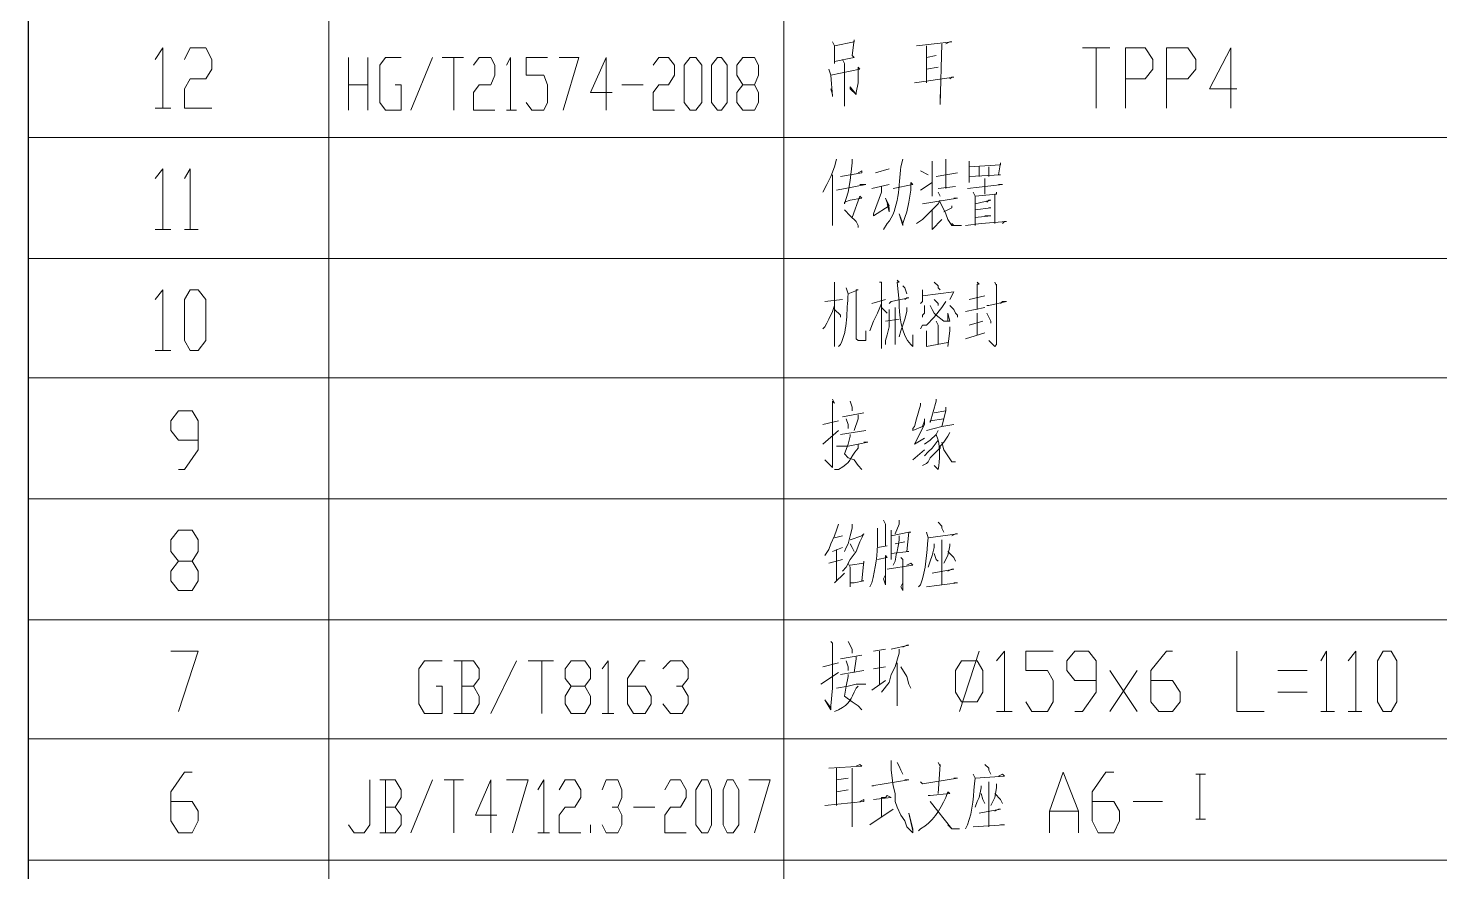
# Model space of a CAD drawing. Header units: millimetres. Extents: x 1435 to 2259, y 1083 to 2249.
# Drawn here: x 1990.8 to 2121, y 1239.1 to 1316.8 of the extents above; entities that cross this region are included whole.
import ezdxf

# ---------------------------------------------------------------- set-up
doc = ezdxf.new("R2010")
doc.units = ezdxf.units.MM
doc.layers.add('1', color=7, linetype='Continuous')

msp = doc.modelspace()

# ---------------------------------------------------------------- linework, layer by layer
at = {"layer": '1', "color": 0, "lineweight": 25}
for points in [[(1990.83, 1317.92), (1990.83, 1306.76)], [(1990.83, 1306.76), (1990.83, 1295.6)], [(1990.83, 1295.6), (1990.83, 1284.62)], [(1990.83, 1284.62), (1990.83, 1273.46)], [(1990.83, 1273.46), (1990.83, 1262.3)], [(1990.83, 1262.3), (1990.83, 1251.32)], [(1990.83, 1251.32), (1990.83, 1240.16)], [(1990.83, 1240.16), (1990.83, 1229)]]:
    msp.add_lwpolyline(points, dxfattribs=at)
at = {"layer": '1', "color": 0, "lineweight": 9}
for points in [[(2018.55, 1306.76), (2018.55, 1317.92)], [(2060.49, 1306.76), (2060.49, 1317.92)], [(2064.99, 1315.58), (2065.17, 1315.22), (2065.17, 1313.96), (2065.17, 1313.6), (2065.17, 1313.78), (2066.97, 1314.14), (2066.79, 1314.32), (2066.97, 1315.76), (2066.97, 1315.58), (2065.17, 1315.22)], [(2002.53, 1313.96), (2003.25, 1315.04), (2003.25, 1309.46)], [(2005.23, 1313.96), (2005.77, 1315.04), (2007.21, 1315.04), (2007.75, 1313.96), (2007.75, 1313.06), (2007.21, 1312.16), (2005.77, 1312.16), (2005.23, 1311.26), (2005.23, 1309.46), (2007.75, 1309.46)], [(2072.73, 1315.22), (2075.97, 1315.58), (2075.79, 1315.58), (2075.43, 1315.4)], [(2073.63, 1315.22), (2073.63, 1311.8)], [(2075.07, 1315.4), (2074.89, 1309.82), (2074.89, 1310.72)], [(2088.03, 1315.04), (2090.55, 1315.04)], [(2089.29, 1315.04), (2089.29, 1309.46)], [(2091.99, 1309.46), (2091.99, 1315.04), (2093.79, 1315.04), (2094.51, 1313.96), (2094.51, 1313.06), (2093.79, 1312.16), (2091.99, 1312.16)], [(2095.77, 1309.46), (2095.77, 1315.04), (2097.75, 1315.04), (2098.47, 1313.96), (2098.47, 1313.06), (2097.75, 1312.16), (2095.77, 1312.16)], [(2102.25, 1311.26), (2099.73, 1311.26), (2101.71, 1315.04), (2101.71, 1309.46)], [(2020.35, 1309.28), (2020.35, 1314.14)], [(2022.15, 1314.14), (2022.15, 1309.28)], [(2024.67, 1311.62), (2025.21, 1311.62), (2025.21, 1309.28), (2023.77, 1309.28), (2023.23, 1310), (2023.23, 1313.42), (2023.77, 1314.14), (2025.21, 1314.14)], [(2026.11, 1309.28), (2028.09, 1314.14)], [(2028.99, 1314.14), (2030.97, 1314.14)], [(2030.07, 1314.14), (2030.07, 1309.28)], [(2031.87, 1313.42), (2032.41, 1314.14), (2033.49, 1314.14), (2033.85, 1313.42), (2033.85, 1312.52), (2033.49, 1311.62), (2032.41, 1311.62), (2031.87, 1310.9), (2031.87, 1309.28), (2033.85, 1309.28)], [(2034.93, 1313.42), (2035.29, 1314.14), (2035.29, 1309.28)], [(2036.73, 1310), (2037.27, 1309.28), (2038.35, 1309.28), (2038.71, 1310), (2038.71, 1311.62), (2038.35, 1312.52), (2036.73, 1312.52), (2036.73, 1314.14), (2038.71, 1314.14)], [(2039.79, 1314.14), (2041.59, 1314.14), (2040.15, 1309.28)], [(2044.65, 1310.9), (2042.67, 1310.9), (2044.11, 1314.14), (2044.11, 1309.28)], [(2048.43, 1313.42), (2048.97, 1314.14), (2049.87, 1314.14), (2050.41, 1313.42), (2050.41, 1312.52), (2049.87, 1311.62), (2048.97, 1311.62), (2048.43, 1310.9), (2048.43, 1309.28), (2050.41, 1309.28)], [(2051.85, 1309.28), (2051.31, 1310), (2051.31, 1313.42), (2051.85, 1314.14), (2052.39, 1314.14), (2052.93, 1313.42), (2052.93, 1310), (2052.39, 1309.28), (2051.85, 1309.28)], [(2054.37, 1309.28), (2053.83, 1310), (2053.83, 1313.42), (2054.37, 1314.14), (2054.73, 1314.14), (2055.27, 1313.42), (2055.27, 1310), (2054.73, 1309.28), (2054.37, 1309.28)], [(2056.71, 1309.28), (2056.17, 1310), (2056.17, 1310.9), (2056.71, 1311.62), (2057.79, 1311.62), (2058.15, 1312.52), (2058.15, 1313.42), (2057.79, 1314.14), (2056.71, 1314.14), (2056.17, 1313.42), (2056.17, 1312.52), (2056.71, 1311.62)], [(2064.81, 1311.26), (2064.99, 1310.72), (2064.99, 1310.54), (2064.81, 1312.52), (2064.63, 1313.06), (2064.81, 1312.52), (2067.51, 1313.06), (2067.33, 1313.24), (2067.33, 1312.88), (2067.33, 1311.8), (2067.15, 1310.9), (2067.15, 1310.72), (2066.61, 1311.44), (2066.61, 1311.26), (2067.15, 1310.72)], [(2065.89, 1313.96), (2066.07, 1313.6), (2066.07, 1309.64), (2066.07, 1310), (2066.07, 1310.54)], [(2074.53, 1314.32), (2073.63, 1314.14)], [(2073.63, 1313.06), (2074.71, 1313.24)], [(2072.55, 1311.8), (2076.15, 1312.34), (2075.97, 1312.34), (2075.79, 1312.16)], [(2020.35, 1311.62), (2022.15, 1311.62)], [(2045.55, 1311.62), (2047.53, 1311.62)], [(2057.79, 1311.62), (2058.15, 1310.9), (2058.15, 1310), (2057.79, 1309.28), (2056.71, 1309.28)], [(2002.53, 1309.46), (2003.97, 1309.46)], [(2034.93, 1309.28), (2035.83, 1309.28)], [(2241.03, 1306.76), (1990.83, 1306.76)], [(2241.03, 1306.76), (1990.83, 1306.76)], [(2018.55, 1295.6), (2018.55, 1306.76)], [(2060.49, 1295.6), (2060.49, 1306.76)], [(2065.35, 1304.78), (2065.17, 1304.06), (2064.81, 1303.16), (2064.45, 1302.44), (2064.09, 1301.72)], [(2066.79, 1304.78), (2066.79, 1304.42), (2066.61, 1302.8), (2066.43, 1301.72), (2066.07, 1300.64), (2066.07, 1300.82), (2066.61, 1301), (2067.69, 1301.18), (2067.51, 1301.36), (2066.79, 1299.38)], [(2074.17, 1304.6), (2074.17, 1304.42), (2074.17, 1304.42), (2074.17, 1302.08), (2074.17, 1301.36)], [(2075.43, 1304.78), (2075.43, 1304.6), (2075.43, 1304.6), (2075.43, 1302.08)], [(2077.59, 1304.6), (2077.59, 1304.06), (2077.59, 1302.62), (2077.59, 1303.16), (2080.47, 1303.34), (2080.29, 1303.34), (2080.47, 1304.42), (2080.47, 1304.24), (2077.59, 1304.06)], [(2078.49, 1304.06), (2078.49, 1303.16)], [(2079.39, 1304.06), (2079.39, 1303.88), (2079.39, 1303.16)], [(2002.53, 1302.98), (2003.25, 1303.88), (2003.25, 1298.3)], [(2005.23, 1302.98), (2005.77, 1303.88), (2005.77, 1298.3)], [(2064.99, 1303.34), (2064.99, 1298.66), (2064.99, 1299.02), (2064.99, 1299.74)], [(2065.71, 1303.16), (2067.69, 1303.52), (2067.69, 1303.7), (2067.33, 1303.52)], [(2068.95, 1303.52), (2070.21, 1303.88)], [(2073.09, 1303.7), (2073.81, 1303.34)], [(2074.53, 1303.16), (2076.51, 1303.52)], [(2079.03, 1302.98), (2079.03, 1302.62), (2079.03, 1301.54)], [(2065.35, 1301.9), (2068.05, 1302.44), (2067.87, 1302.44), (2067.51, 1302.44)], [(2068.59, 1302.08), (2070.21, 1302.44)], [(2069.49, 1302.26), (2069.49, 1301.72), (2068.77, 1299.74), (2068.77, 1299.56), (2070.21, 1300.46), (2069.85, 1301.18), (2070.21, 1300.28), (2070.21, 1299.92), (2070.03, 1300.64)], [(2070.57, 1302.08), (2072.37, 1302.44), (2072.19, 1302.62), (2072.19, 1301.9), (2072.01, 1300.82), (2071.83, 1299.92), (2071.65, 1299.38), (2071.47, 1298.84), (2071.47, 1298.66), (2071.11, 1299.74), (2071.47, 1298.84)], [(2073.09, 1301.9), (2074.17, 1302.62)], [(2074.71, 1302.08), (2076.33, 1302.26)], [(2074.71, 1301.72), (2074.89, 1301.36)], [(2077.41, 1302.08), (2080.65, 1302.44), (2080.65, 1302.44), (2080.29, 1302.44)], [(2078.13, 1298.66), (2078.13, 1301.36), (2077.95, 1301.72), (2078.13, 1301.36), (2080.11, 1301.54), (2080.11, 1301.72), (2080.11, 1301.54), (2079.93, 1301.54), (2079.93, 1298.84)], [(2066.07, 1300.1), (2066.61, 1299.56), (2067.15, 1299.02), (2067.33, 1298.66), (2067.33, 1298.48)], [(2074.89, 1301), (2074.71, 1300.64), (2074.35, 1300.28), (2073.81, 1299.74), (2073.27, 1299.2), (2072.73, 1298.84)], [(2073.27, 1300.64), (2076.51, 1301.18), (2076.51, 1301.18), (2076.15, 1301.18)], [(2074.17, 1300.1), (2074.17, 1298.48), (2074.17, 1298.3), (2075.07, 1299.2)], [(2074.89, 1300.82), (2075.43, 1299.74), (2075.61, 1299.2), (2075.97, 1298.66), (2076.15, 1298.66), (2076.87, 1298.66), (2076.15, 1298.66), (2075.97, 1298.84)], [(2075.97, 1300.46), (2075.97, 1300.28), (2075.25, 1299.92)], [(2078.13, 1300.64), (2079.57, 1301), (2079.39, 1301), (2079.21, 1300.82)], [(2078.13, 1300.1), (2079.57, 1300.28), (2079.39, 1300.28)], [(2080.65, 1298.84), (2080.83, 1299.02), (2081.01, 1299.02), (2078.67, 1298.84), (2077.23, 1298.66)], [(2078.13, 1299.38), (2079.57, 1299.56), (2079.57, 1299.56), (2079.03, 1299.56)], [(2002.53, 1298.3), (2003.97, 1298.3)], [(2005.23, 1298.3), (2006.49, 1298.3)], [(2241.03, 1295.6), (1990.83, 1295.6)], [(2241.03, 1295.6), (1990.83, 1295.6)], [(2018.55, 1284.62), (2018.55, 1295.6)], [(2060.49, 1284.62), (2060.49, 1295.6)], [(2002.53, 1291.82), (2003.25, 1292.72), (2003.25, 1287.14)], [(2005.77, 1287.14), (2005.23, 1288.04), (2005.23, 1291.82), (2005.77, 1292.72), (2006.49, 1292.72), (2007.21, 1291.82), (2007.21, 1288.04), (2006.49, 1287.14), (2005.77, 1287.14)], [(2065.17, 1293.44), (2065.17, 1287.5), (2065.17, 1287.86), (2065.17, 1288.4)], [(2066.43, 1292.36), (2067.33, 1292.72), (2067.15, 1292.72), (2067.15, 1290.02), (2067.15, 1288.76), (2067.15, 1288.4), (2067.15, 1288.22), (2067.33, 1288.04), (2067.51, 1288.04), (2067.87, 1288.04), (2068.05, 1288.04), (2068.05, 1288.94), (2068.05, 1288.04), (2067.87, 1288.04)], [(2069.31, 1293.44), (2069.49, 1293.44), (2069.49, 1293.26), (2069.49, 1293.44), (2069.49, 1287.32), (2069.49, 1288.04)], [(2071.47, 1293.08), (2071.65, 1292.9), (2071.83, 1292.36)], [(2073.27, 1292.72), (2073.27, 1292.18), (2073.27, 1291.64), (2073.09, 1291.46)], [(2073.27, 1292.18), (2076.15, 1292.54), (2076.15, 1292.54), (2075.79, 1291.82)], [(2074.35, 1293.44), (2074.71, 1293.08), (2074.71, 1292.9), (2074.89, 1292.72)], [(2078.31, 1293.44), (2078.49, 1293.26), (2078.31, 1293.26), (2078.31, 1290.92)], [(2079.93, 1293.44), (2080.11, 1293.08), (2080.11, 1293.26), (2080.11, 1288.22), (2080.11, 1287.86), (2080.11, 1287.68), (2079.93, 1287.5), (2079.39, 1288.04), (2079.93, 1287.5)], [(2065.17, 1291.28), (2064.99, 1290.74), (2064.63, 1290.02), (2064.45, 1289.66), (2064.27, 1289.3), (2064.09, 1289.12)], [(2064.27, 1291.64), (2065.89, 1291.82)], [(2069.49, 1291.46), (2069.13, 1290.56), (2068.77, 1289.84), (2068.41, 1288.94)], [(2068.59, 1291.46), (2069.85, 1291.82)], [(2069.49, 1291.1), (2070.03, 1290.56)], [(2070.21, 1291.46), (2070.21, 1291.46), (2070.39, 1291.64), (2072.01, 1292), (2071.83, 1292), (2071.65, 1291.82)], [(2070.75, 1291.1), (2070.75, 1290.92), (2070.75, 1287.68), (2070.75, 1287.86), (2070.75, 1288.4)], [(2071.83, 1291.1), (2071.83, 1290.74), (2071.65, 1290.02), (2071.47, 1289.48), (2071.29, 1288.94), (2071.11, 1288.4)], [(2075.43, 1291.64), (2075.07, 1291.1), (2074.35, 1290.2), (2073.63, 1289.48), (2073.27, 1289.48), (2073.09, 1289.12)], [(2073.45, 1291.28), (2073.45, 1290.92), (2073.45, 1290.56), (2073.27, 1290.38), (2073.27, 1290.2)], [(2073.99, 1291.28), (2074.17, 1290.92), (2074.35, 1290.56), (2074.53, 1290.38), (2075.25, 1289.84), (2075.61, 1289.84), (2075.79, 1289.84), (2075.61, 1290.56), (2075.61, 1289.84)], [(2074.35, 1291.82), (2074.71, 1291.46), (2074.71, 1291.28)], [(2075.79, 1291.28), (2076.15, 1290.92), (2076.33, 1290.56), (2076.51, 1290.38), (2076.51, 1290.2)], [(2077.23, 1290.74), (2079.03, 1291.1)], [(2077.59, 1291.82), (2079.03, 1292.18)], [(2079.21, 1291.28), (2079.39, 1291.28), (2081.01, 1291.64), (2080.65, 1291.64), (2080.47, 1291.46)], [(2065.17, 1290.92), (2065.71, 1290.38), (2065.71, 1290.2)], [(2070.21, 1290.92), (2070.21, 1290.74), (2070.21, 1289.3), (2070.03, 1288.58), (2069.85, 1288.04), (2069.85, 1287.68)], [(2069.85, 1289.84), (2071.11, 1290.02)], [(2074.53, 1289.84), (2074.71, 1289.48), (2074.71, 1287.68)], [(2077.59, 1289.48), (2078.85, 1289.84)], [(2078.31, 1290.56), (2078.31, 1290.38), (2078.31, 1288.58)], [(2079.21, 1290.56), (2079.57, 1289.84), (2079.57, 1289.66)], [(2073.63, 1288.94), (2073.63, 1288.76), (2073.63, 1287.68), (2073.63, 1287.5), (2075.61, 1287.86)], [(2075.79, 1289.3), (2075.79, 1288.94), (2075.61, 1287.5)], [(2077.23, 1288.22), (2079.03, 1288.76)], [(2002.53, 1287.14), (2003.97, 1287.14)], [(2241.03, 1284.62), (1990.83, 1284.62)], [(2241.03, 1284.62), (1990.83, 1284.62)], [(2018.55, 1273.46), (2018.55, 1284.62)], [(2060.49, 1273.46), (2060.49, 1284.62)], [(2064.99, 1282.64), (2065.17, 1282.28), (2064.99, 1282.46), (2064.99, 1278.32), (2064.99, 1276.52), (2064.99, 1276.34), (2064.27, 1277.06), (2064.99, 1276.34)], [(2066.61, 1282.46), (2066.79, 1281.92), (2066.79, 1281.56)], [(2073.09, 1282.28), (2073.09, 1282.1), (2072.73, 1280.84), (2072.55, 1280.12), (2072.37, 1279.94), (2072.37, 1279.76), (2073.27, 1280.12), (2073.45, 1280.66), (2073.45, 1280.84), (2073.45, 1280.48), (2073.45, 1280.3), (2072.55, 1278.5), (2072.55, 1278.5), (2073.45, 1279.04)], [(2074.53, 1282.64), (2074.53, 1282.46), (2073.99, 1280.48), (2073.99, 1280.66), (2075.25, 1280.84)], [(2074.35, 1281.38), (2075.43, 1281.56), (2075.43, 1281.92), (2075.43, 1281.56), (2075.43, 1281.56), (2075.07, 1280.12)], [(2004.69, 1276.16), (2005.23, 1276.16), (2006.49, 1277.96), (2006.49, 1280.66), (2005.95, 1281.56), (2004.69, 1281.56), (2003.97, 1280.66), (2003.97, 1279.76), (2004.69, 1278.86), (2006.49, 1278.86)], [(2064.09, 1280.3), (2065.53, 1280.66)], [(2065.89, 1281.02), (2067.87, 1281.38)], [(2066.25, 1280.84), (2066.43, 1280.3), (2066.43, 1279.94)], [(2067.33, 1281.2), (2067.33, 1280.84), (2066.97, 1279.76)], [(2064.09, 1278.5), (2065.53, 1279.76)], [(2065.71, 1279.4), (2068.05, 1279.76)], [(2066.61, 1279.4), (2066.61, 1279.22), (2066.43, 1278.5), (2066.07, 1277.6), (2066.43, 1277.24), (2066.97, 1277.06), (2067.33, 1276.52), (2067.69, 1276.16)], [(2075.79, 1279.58), (2075.61, 1279.22), (2075.25, 1278.68), (2074.89, 1278.32), (2074.89, 1278.14), (2074.71, 1277.96), (2074.35, 1277.6), (2073.99, 1277.24), (2073.81, 1276.88), (2073.63, 1276.7), (2073.27, 1276.52)], [(2074.71, 1279.76), (2074.53, 1279.4), (2073.99, 1278.86), (2073.45, 1278.5)], [(2073.63, 1279.76), (2075.07, 1280.12), (2076.15, 1280.3)], [(2065.35, 1278.32), (2066.43, 1278.32), (2067.33, 1278.5), (2068.23, 1278.68), (2068.05, 1278.68), (2067.87, 1278.68)], [(2074.71, 1278.86), (2074.17, 1278.14), (2073.81, 1277.78), (2073.45, 1277.42), (2073.45, 1277.42)], [(2075.07, 1278.68), (2075.25, 1277.96), (2075.97, 1276.88), (2076.33, 1276.88), (2075.97, 1276.88)], [(2072.37, 1277.06), (2073.45, 1277.96)], [(2241.03, 1273.46), (1990.83, 1273.46)], [(2241.03, 1273.46), (1990.83, 1273.46)], [(2018.55, 1262.3), (2018.55, 1273.46)], [(2060.49, 1262.3), (2060.49, 1273.46)], [(2069.67, 1271.48), (2069.85, 1271.12), (2069.85, 1271.12), (2069.85, 1269.14)], [(2071.11, 1271.48), (2071.11, 1271.12), (2070.75, 1270.22)], [(2004.69, 1265), (2003.97, 1265.9), (2003.97, 1266.8), (2004.69, 1267.7), (2005.95, 1267.7), (2006.49, 1268.6), (2006.49, 1269.68), (2005.95, 1270.58), (2004.69, 1270.58), (2003.97, 1269.68), (2003.97, 1268.6), (2004.69, 1267.7)], [(2065.53, 1271.12), (2065.35, 1270.58), (2065.17, 1270.04), (2064.81, 1269.32), (2064.63, 1268.78), (2064.27, 1268.24)], [(2066.61, 1269.68), (2067.69, 1270.04), (2067.87, 1270.22), (2067.51, 1269.5), (2067.15, 1268.6), (2066.61, 1267.88), (2066.25, 1267.16), (2065.89, 1266.8)], [(2066.79, 1271.12), (2066.79, 1270.76), (2066.61, 1270.04), (2066.43, 1269.32), (2066.25, 1268.96), (2066.07, 1268.6)], [(2070.39, 1270.58), (2070.39, 1270.04), (2070.39, 1267.88), (2070.39, 1268.42), (2072.01, 1268.6), (2071.83, 1268.6), (2072.01, 1270.4), (2072.19, 1270.4), (2072.01, 1270.4), (2070.39, 1270.04)], [(2073.81, 1269.86), (2076.51, 1270.22), (2076.33, 1270.22), (2075.97, 1270.04)], [(2074.71, 1271.3), (2075.07, 1270.94), (2075.07, 1270.76), (2075.25, 1270.4)], [(2065.89, 1268.96), (2064.99, 1268.6)], [(2065.17, 1269.86), (2065.89, 1270.04)], [(2066.61, 1269.32), (2066.79, 1268.96), (2066.97, 1268.6), (2066.79, 1268.96)], [(2070.03, 1269.14), (2069.13, 1268.96)], [(2071.65, 1269.5), (2070.75, 1269.32)], [(2074.35, 1269.32), (2074.35, 1268.96), (2074.17, 1268.24), (2073.99, 1267.7), (2073.81, 1267.16)], [(2075.07, 1269.68), (2075.07, 1269.32), (2075.07, 1265.54)], [(2075.79, 1269.32), (2075.79, 1269.14), (2075.61, 1268.24), (2075.25, 1267.52)], [(2005.95, 1267.7), (2006.49, 1266.8), (2006.49, 1265.9), (2005.95, 1265), (2004.69, 1265)], [(2064.63, 1267.52), (2065.89, 1267.88)], [(2065.35, 1268.78), (2065.35, 1265.9), (2065.17, 1265.72), (2066.07, 1266.62)], [(2066.43, 1267.52), (2066.61, 1267.16), (2066.61, 1265.36), (2066.61, 1265.72), (2066.97, 1265.72), (2067.87, 1265.9), (2067.69, 1265.9), (2067.87, 1267.7), (2067.87, 1267.52), (2066.61, 1267.34)], [(2069.13, 1267.88), (2070.03, 1268.06), (2069.85, 1268.24), (2069.85, 1265.54), (2069.67, 1266.08), (2069.85, 1266.44)], [(2071.29, 1268.06), (2071.47, 1267.88), (2071.47, 1265), (2071.29, 1265.36), (2071.47, 1265.72)], [(2074.35, 1268.42), (2074.53, 1267.88), (2074.71, 1267.7)], [(2075.61, 1268.6), (2076.15, 1268.06), (2076.33, 1267.7)], [(2070.03, 1266.98), (2072.37, 1267.34), (2072.19, 1267.52), (2071.83, 1267.34)], [(2074.17, 1266.62), (2076.15, 1266.98), (2075.97, 1266.98), (2075.61, 1266.8)], [(2073.63, 1265.36), (2076.51, 1265.72), (2076.51, 1265.72), (2076.15, 1265.72)], [(2241.03, 1262.3), (1990.83, 1262.3)], [(2241.03, 1262.3), (1990.83, 1262.3)], [(2018.55, 1251.32), (2018.55, 1262.3)], [(2060.49, 1251.32), (2060.49, 1262.3)], [(2064.81, 1260.32), (2064.99, 1260.14), (2064.99, 1260.14), (2064.99, 1256), (2064.81, 1254.38), (2064.81, 1254.02), (2064.27, 1254.92), (2064.81, 1254.2)], [(2066.43, 1260.32), (2066.79, 1259.6), (2066.79, 1259.24)], [(2070.39, 1259.6), (2072.01, 1259.96), (2071.83, 1259.96), (2071.47, 1259.78)], [(2003.97, 1259.42), (2006.49, 1259.42), (2004.69, 1253.84)], [(2028.45, 1256.18), (2028.99, 1256.18), (2028.99, 1253.66), (2027.37, 1253.66), (2026.83, 1254.56), (2026.83, 1257.8), (2027.37, 1258.52), (2028.99, 1258.52)], [(2031.87, 1256.18), (2032.41, 1256.9), (2032.41, 1257.8), (2031.87, 1258.52), (2030.07, 1258.52)], [(2030.79, 1258.52), (2030.79, 1253.66)], [(2033.49, 1253.66), (2035.83, 1258.52)], [(2036.91, 1258.52), (2039.25, 1258.52)], [(2038.17, 1258.52), (2038.17, 1253.66)], [(2040.87, 1253.66), (2040.33, 1254.56), (2040.33, 1255.28), (2040.87, 1256.18), (2042.13, 1256.18), (2042.67, 1256.9), (2042.67, 1257.8), (2042.13, 1258.52), (2040.87, 1258.52), (2040.33, 1257.8), (2040.33, 1256.9), (2040.87, 1256.18)], [(2043.75, 1257.8), (2044.29, 1258.52), (2044.29, 1253.66)], [(2046.09, 1256.18), (2047.71, 1256.18), (2048.25, 1255.28), (2048.25, 1254.56), (2047.71, 1253.66), (2046.63, 1253.66), (2046.09, 1254.56), (2046.09, 1256.9), (2047.17, 1258.52), (2047.71, 1258.52)], [(2049.33, 1257.8), (2050.05, 1258.52), (2051.13, 1258.52), (2051.67, 1257.8), (2051.67, 1256.9), (2051.13, 1256.18), (2050.59, 1256.18)], [(2065.71, 1258.7), (2067.69, 1259.06)], [(2066.25, 1258.52), (2066.43, 1257.98), (2066.43, 1257.62)], [(2067.15, 1258.88), (2067.15, 1258.7), (2066.97, 1257.44)], [(2068.77, 1259.42), (2069.85, 1259.6)], [(2069.31, 1259.42), (2069.31, 1256.36)], [(2071.11, 1259.6), (2071.11, 1259.24), (2070.75, 1257.98), (2070.39, 1257.26), (2070.21, 1256.54), (2069.49, 1255.64)], [(2076.87, 1254.74), (2076.33, 1255.64), (2076.33, 1257.62), (2076.87, 1258.52), (2078.31, 1258.52), (2078.85, 1257.62), (2078.85, 1255.64), (2078.31, 1254.74), (2076.87, 1254.74)], [(2076.69, 1253.84), (2078.49, 1259.42)], [(2080.11, 1258.52), (2080.83, 1259.42), (2080.83, 1253.84)], [(2082.81, 1254.74), (2083.35, 1253.84), (2084.79, 1253.84), (2085.33, 1254.74), (2085.33, 1256.72), (2084.79, 1257.62), (2082.81, 1257.62), (2082.81, 1259.42), (2085.33, 1259.42)], [(2087.31, 1253.84), (2088.03, 1253.84), (2089.29, 1255.64), (2089.29, 1258.52), (2088.57, 1259.42), (2087.31, 1259.42), (2086.59, 1258.52), (2086.59, 1257.62), (2087.31, 1256.72), (2089.29, 1256.72)], [(2094.33, 1256.72), (2096.31, 1256.72), (2097.03, 1255.64), (2097.03, 1254.74), (2096.31, 1253.84), (2095.05, 1253.84), (2094.33, 1254.74), (2094.33, 1257.62), (2095.77, 1259.42), (2096.31, 1259.42)], [(2102.25, 1259.42), (2102.25, 1253.84), (2104.77, 1253.84)], [(2109.99, 1258.52), (2110.53, 1259.42), (2110.53, 1253.84)], [(2112.51, 1258.52), (2113.23, 1259.42), (2113.23, 1253.84)], [(2115.75, 1253.84), (2115.21, 1254.74), (2115.21, 1258.52), (2115.75, 1259.42), (2116.47, 1259.42), (2117.01, 1258.52), (2117.01, 1254.74), (2116.47, 1253.84), (2115.75, 1253.84)], [(2063.91, 1256.36), (2065.53, 1257.44)], [(2064.09, 1257.98), (2065.53, 1258.34)], [(2065.71, 1257.26), (2067.87, 1257.62)], [(2066.43, 1257.26), (2066.43, 1257.08), (2066.25, 1256.18), (2066.07, 1255.28), (2066.79, 1254.74), (2067.33, 1254.38), (2067.69, 1254.02)], [(2069.85, 1257.98), (2068.77, 1257.8)], [(2070.93, 1258.34), (2070.93, 1257.98), (2070.93, 1254.38), (2070.93, 1254.92), (2070.93, 1255.46)], [(2071.29, 1257.98), (2071.83, 1257.08), (2072.01, 1256.36), (2072.19, 1256)], [(2090.55, 1253.84), (2093.07, 1257.62)], [(2090.55, 1257.62), (2093.07, 1253.84)], [(2106.03, 1257.62), (2108.73, 1257.62)], [(2030.07, 1253.66), (2031.87, 1253.66), (2032.41, 1254.56), (2032.41, 1255.28), (2031.87, 1256.18), (2030.79, 1256.18)], [(2042.13, 1256.18), (2042.67, 1255.28), (2042.67, 1254.56), (2042.13, 1253.66), (2040.87, 1253.66)], [(2051.13, 1256.18), (2051.67, 1255.28), (2051.67, 1254.56), (2051.13, 1253.66), (2050.05, 1253.66), (2049.33, 1254.56)], [(2065.35, 1256), (2066.43, 1256.18), (2067.15, 1256.36), (2068.05, 1256.36), (2068.05, 1256.36), (2067.69, 1256.36)], [(2068.59, 1255.82), (2069.85, 1256.72)], [(2108.73, 1255.64), (2106.03, 1255.64)], [(2043.75, 1253.66), (2044.83, 1253.66)], [(2080.11, 1253.84), (2081.55, 1253.84)], [(2109.99, 1253.84), (2111.25, 1253.84)], [(2112.51, 1253.84), (2113.77, 1253.84)], [(2241.03, 1251.32), (1990.83, 1251.32)], [(2241.03, 1251.32), (1990.83, 1251.32)], [(2018.55, 1240.16), (2018.55, 1251.32)], [(2060.49, 1240.16), (2060.49, 1251.32)], [(2003.97, 1245.56), (2005.95, 1245.56), (2006.49, 1244.66), (2006.49, 1243.76), (2005.95, 1242.68), (2004.69, 1242.68), (2003.97, 1243.76), (2003.97, 1246.46), (2005.23, 1248.26), (2005.95, 1248.26)], [(2064.63, 1248.62), (2067.69, 1248.8), (2067.51, 1248.98), (2067.15, 1248.8)], [(2065.35, 1248.62), (2065.35, 1245.2)], [(2066.79, 1248.62), (2066.79, 1243.22), (2066.79, 1244.12)], [(2070.39, 1249.34), (2070.39, 1248.98), (2070.39, 1248.44), (2070.57, 1247), (2070.75, 1246.28), (2070.75, 1245.56), (2070.93, 1245.02), (2071.29, 1244.3), (2071.65, 1243.76), (2071.83, 1243.22), (2071.83, 1243.22), (2072.19, 1242.86), (2072.37, 1242.68), (2072.37, 1243.04), (2072.01, 1244.48), (2072.37, 1242.86)], [(2070.93, 1249.16), (2071.11, 1248.8), (2071.29, 1248.44), (2071.47, 1248.08)], [(2074.71, 1249.16), (2074.89, 1248.8), (2074.89, 1248.98), (2074.71, 1246.28)], [(2078.13, 1247.72), (2080.83, 1247.9), (2080.65, 1248.08), (2080.29, 1247.9)], [(2079.03, 1248.98), (2079.39, 1248.62), (2079.39, 1248.44), (2079.57, 1248.08)], [(2084.97, 1242.68), (2084.97, 1244.66), (2086.23, 1248.26), (2087.67, 1244.66), (2087.67, 1242.68)], [(2088.93, 1245.56), (2090.91, 1245.56), (2091.45, 1244.66), (2091.45, 1243.76), (2090.91, 1242.68), (2089.47, 1242.68), (2088.93, 1243.76), (2088.93, 1246.46), (2090.19, 1248.26), (2090.91, 1248.26)], [(2098.47, 1248.08), (2099.37, 1248.08)], [(2098.83, 1248.08), (2098.83, 1243.94)], [(2020.35, 1243.4), (2020.89, 1242.68), (2021.79, 1242.68), (2022.33, 1243.4), (2022.33, 1247.54)], [(2024.67, 1245.02), (2025.21, 1245.92), (2025.21, 1246.64), (2024.67, 1247.54), (2023.23, 1247.54)], [(2023.77, 1247.54), (2023.77, 1242.68)], [(2026.11, 1242.68), (2028.09, 1247.54)], [(2029.17, 1247.54), (2030.97, 1247.54)], [(2030.07, 1247.54), (2030.07, 1242.68)], [(2034.03, 1244.3), (2032.05, 1244.3), (2033.49, 1247.54), (2033.49, 1242.68)], [(2034.93, 1247.54), (2036.91, 1247.54), (2035.47, 1242.68)], [(2037.81, 1246.64), (2038.35, 1247.54), (2038.35, 1242.68)], [(2039.79, 1246.64), (2040.33, 1247.54), (2041.23, 1247.54), (2041.77, 1246.64), (2041.77, 1245.92), (2041.23, 1245.02), (2040.33, 1245.02), (2039.79, 1244.3), (2039.79, 1242.68), (2041.77, 1242.68)], [(2043.75, 1246.64), (2044.11, 1247.54), (2045.19, 1247.54), (2045.55, 1246.64), (2045.55, 1245.92), (2045.19, 1245.02), (2044.65, 1245.02)], [(2049.51, 1246.64), (2050.05, 1247.54), (2050.95, 1247.54), (2051.49, 1246.64), (2051.49, 1245.92), (2050.95, 1245.02), (2050.05, 1245.02), (2049.51, 1244.3), (2049.51, 1242.68), (2051.49, 1242.68)], [(2052.93, 1242.68), (2052.39, 1243.4), (2052.39, 1246.64), (2052.93, 1247.54), (2053.47, 1247.54), (2053.83, 1246.64), (2053.83, 1243.4), (2053.47, 1242.68), (2052.93, 1242.68)], [(2055.27, 1242.68), (2054.91, 1243.4), (2054.91, 1246.64), (2055.27, 1247.54), (2055.81, 1247.54), (2056.35, 1246.64), (2056.35, 1243.4), (2055.81, 1242.68), (2055.27, 1242.68)], [(2057.25, 1247.54), (2059.23, 1247.54), (2057.79, 1242.68)], [(2066.43, 1247.72), (2065.35, 1247.54)], [(2071.65, 1247.54), (2071.83, 1247.54), (2072.01, 1247.54), (2068.59, 1247), (2068.77, 1247)], [(2073.09, 1247.36), (2073.27, 1247.18), (2073.27, 1247.18), (2076.51, 1247.72), (2076.33, 1247.72), (2076.15, 1247.72)], [(2078.67, 1247), (2078.67, 1246.82), (2078.49, 1245.92), (2078.31, 1245.56), (2078.13, 1245.02)], [(2079.39, 1247.36), (2079.39, 1247.18), (2079.39, 1243.22)], [(2080.11, 1247.18), (2080.11, 1246.82), (2079.93, 1245.92), (2079.57, 1245.2)], [(2064.27, 1245.2), (2067.87, 1245.56), (2067.87, 1245.74), (2067.51, 1245.56)], [(2065.35, 1246.46), (2066.43, 1246.64)], [(2068.77, 1245.74), (2070.39, 1245.92), (2070.03, 1246.1), (2069.85, 1245.92), (2069.49, 1245.92), (2069.49, 1245.56), (2069.49, 1244.12)], [(2073.99, 1245.56), (2073.99, 1245.56), (2075.97, 1243.04), (2076.69, 1243.04), (2076.51, 1243.04), (2075.97, 1243.04), (2075.61, 1243.4)], [(2078.67, 1246.28), (2078.85, 1245.74), (2079.03, 1245.38)], [(2079.93, 1246.28), (2080.47, 1245.74), (2080.65, 1245.38)], [(2092.71, 1245.56), (2095.41, 1245.56)], [(2023.23, 1242.68), (2024.67, 1242.68), (2025.21, 1243.4), (2025.21, 1244.3), (2024.67, 1245.02), (2023.77, 1245.02)], [(2045.19, 1245.02), (2045.55, 1244.3), (2045.55, 1243.4), (2045.19, 1242.68), (2044.11, 1242.68), (2043.75, 1243.4)], [(2046.63, 1245.02), (2048.61, 1245.02)], [(2068.41, 1243.4), (2070.57, 1244.84)], [(2078.49, 1244.48), (2080.47, 1244.84), (2080.29, 1244.84), (2079.93, 1244.66)], [(2084.97, 1244.66), (2087.67, 1244.66)], [(2042.67, 1242.68), (2042.67, 1243.4)], [(2077.95, 1243.22), (2080.83, 1243.4), (2080.83, 1243.4), (2080.47, 1243.4)], [(2098.47, 1243.94), (2099.37, 1243.94)], [(2037.81, 1242.68), (2038.89, 1242.68)], [(2241.03, 1240.16), (1990.83, 1240.16)], [(2241.03, 1240.16), (1990.83, 1240.16)], [(2018.55, 1229), (2018.55, 1240.16)], [(2060.49, 1229), (2060.49, 1240.16)]]:
    msp.add_lwpolyline(points, dxfattribs=at)
for points, knots in [([(2069.67, 1298.3), (2069.67, 1298.3), (2070.03, 1298.84), (2070.03, 1298.84), (2071.11, 1300.1), (2071.11, 1302.44), (2071.29, 1304.06), (2071.29, 1304.06), (2071.47, 1304.78), (2071.47, 1304.78)], [0, 0, 0, 0, 1, 1, 1, 2, 2, 2, 3, 3, 3, 3]), ([(2070.93, 1293.62), (2070.93, 1293.62), (2071.11, 1293.44), (2071.11, 1293.44), (2071.11, 1293.44), (2070.93, 1293.44), (2070.93, 1293.44), (2070.93, 1293.44), (2071.11, 1291.64), (2071.11, 1291.64), (2071.11, 1290.56), (2071.29, 1288.58), (2072.19, 1287.68), (2072.19, 1287.68), (2072.37, 1287.5), (2072.37, 1287.5), (2072.37, 1287.5), (2072.37, 1288.58), (2072.37, 1288.58)], [0, 0, 0, 0, 1, 1, 1, 2, 2, 2, 3, 3, 3, 4, 4, 4, 5, 5, 5, 6, 6, 6, 6]), ([(2066.25, 1292.9), (2066.25, 1292.9), (2066.43, 1292.36), (2066.43, 1292.36), (2066.25, 1290.74), (2066.43, 1289.12), (2065.71, 1287.68), (2065.71, 1287.68), (2065.53, 1287.5), (2065.53, 1287.5)], [0, 0, 0, 0, 1, 1, 1, 2, 2, 2, 3, 3, 3, 3]), ([(2074.53, 1279.4), (2074.53, 1279.4), (2074.71, 1278.86), (2074.71, 1278.86), (2074.89, 1278.14), (2074.89, 1277.06), (2074.71, 1276.16), (2074.71, 1276.16), (2074.71, 1276.16), (2074.71, 1276.16), (2074.71, 1276.16), (2074.35, 1276.52), (2074.35, 1276.52)], [0, 0, 0, 0, 1, 1, 1, 2, 2, 2, 3, 3, 3, 4, 4, 4, 4]), ([(2067.33, 1278.5), (2067.33, 1278.5), (2067.33, 1278.14), (2067.33, 1278.14), (2066.43, 1277.06), (2066.79, 1276.88), (2065.53, 1276.16), (2065.53, 1276.16), (2065.17, 1276.16), (2065.17, 1276.16)], [0, 0, 0, 0, 1, 1, 1, 2, 2, 2, 3, 3, 3, 3]), ([(2069.13, 1270.76), (2069.13, 1270.76), (2069.13, 1270.58), (2069.13, 1270.58), (2069.13, 1270.58), (2069.13, 1270.58), (2069.13, 1270.58), (2069.13, 1270.58), (2069.13, 1269.68), (2069.13, 1269.68), (2069.13, 1268.42), (2068.95, 1266.98), (2068.59, 1265.72), (2068.59, 1265.72), (2068.41, 1265.36), (2068.41, 1265.36)], [0, 0, 0, 0, 1, 1, 1, 2, 2, 2, 3, 3, 3, 4, 4, 4, 5, 5, 5, 5]), ([(2073.63, 1270.4), (2073.63, 1270.4), (2073.81, 1269.86), (2073.81, 1269.86), (2073.63, 1268.42), (2073.63, 1266.98), (2073.09, 1265.54), (2073.09, 1265.54), (2072.91, 1265.36), (2072.91, 1265.36)], [0, 0, 0, 0, 1, 1, 1, 2, 2, 2, 3, 3, 3, 3]), ([(2071.11, 1270.04), (2071.11, 1270.04), (2071.11, 1269.68), (2071.11, 1269.68), (2070.93, 1268.24), (2070.93, 1268.96), (2070.75, 1267.7), (2070.75, 1267.7), (2070.57, 1267.34), (2070.57, 1267.34)], [0, 0, 0, 0, 1, 1, 1, 2, 2, 2, 3, 3, 3, 3]), ([(2067.33, 1256.18), (2067.33, 1256.18), (2067.15, 1256), (2067.15, 1256), (2066.61, 1254.92), (2066.61, 1254.56), (2065.53, 1254.02), (2065.53, 1254.02), (2065.17, 1253.84), (2065.17, 1253.84)], [0, 0, 0, 0, 1, 1, 1, 2, 2, 2, 3, 3, 3, 3]), ([(2077.95, 1248.08), (2077.95, 1248.08), (2078.13, 1247.72), (2078.13, 1247.72), (2077.95, 1246.28), (2077.95, 1244.66), (2077.41, 1243.4), (2077.41, 1243.4), (2077.23, 1243.04), (2077.23, 1243.04)], [0, 0, 0, 0, 1, 1, 1, 2, 2, 2, 3, 3, 3, 3]), ([(2073.81, 1246.1), (2073.81, 1246.1), (2073.99, 1246.1), (2073.99, 1246.1), (2073.99, 1246.1), (2073.99, 1246.1), (2073.99, 1246.1), (2073.99, 1246.1), (2075.79, 1246.28), (2075.79, 1246.28), (2075.79, 1246.28), (2075.61, 1246.46), (2075.61, 1246.46), (2075.61, 1246.46), (2075.43, 1245.92), (2075.43, 1245.92), (2074.89, 1244.84), (2074.17, 1243.58), (2073.09, 1243.04), (2073.09, 1243.04), (2072.91, 1242.86), (2072.91, 1242.86)], [0, 0, 0, 0, 1, 1, 1, 2, 2, 2, 3, 3, 3, 4, 4, 4, 5, 5, 5, 6, 6, 6, 7, 7, 7, 7])]:
    msp.add_open_spline(points, degree=3, knots=knots, dxfattribs=at)

doc.saveas('drawing.dxf')
